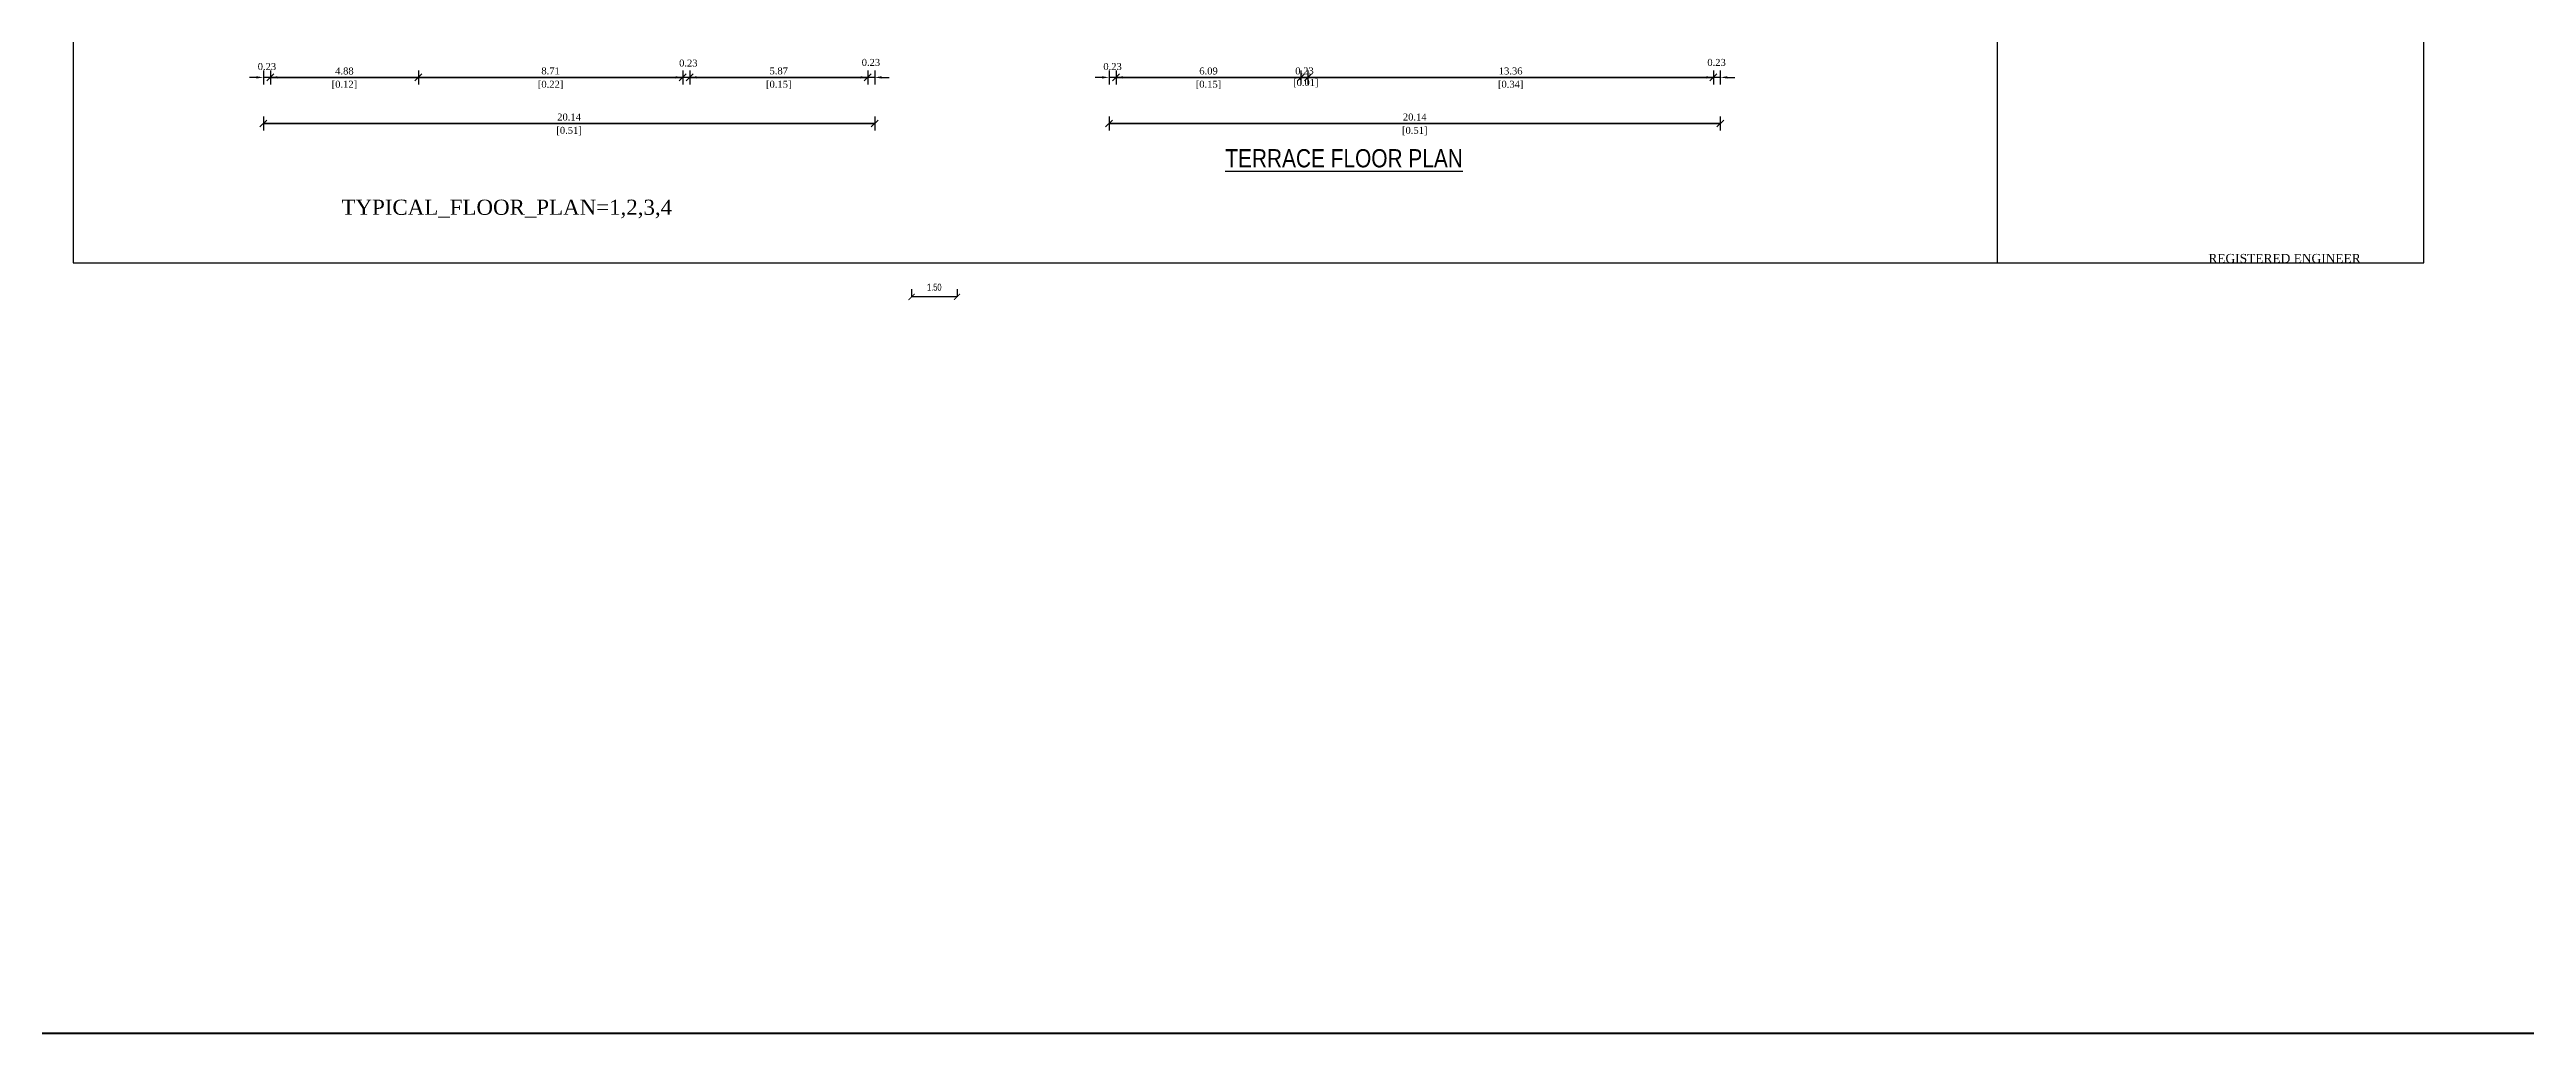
# Model space of a CAD drawing. Header units: metres. Extents: x 789 to 1127, y 8 to 183.
# Drawn here: x 907.6 to 989.2, y 7.8 to 40.2 of the extents above; entities that cross this region are included whole.
import ezdxf

# ---------------------------------------------------------------- set-up
doc = ezdxf.new("R2010")
doc.units = ezdxf.units.M
doc.header["$MEASUREMENT"] = 0
doc.header["$PDMODE"] = 96
for name, color, linetype in [('BLK_1_FLR_1_BLT_UP_AREA', 26, 'Continuous'), ('ED', 30, 'Continuous'), ('T E X T', 7, 'Continuous'), ('TEXT1', 7, 'Continuous'), ('W A L L', 125, 'Continuous')]:
    doc.layers.add(name, color=color, linetype=linetype)
doc.layers.add('BLK_1_FLR_2_ROOM_1_LIGHT_VENTILATION_1', color=232, linetype='Continuous', lineweight=0)
doc.layers.add('FLOOR-GROUND', color=7, linetype='Continuous', lineweight=50)
doc.styles.add('DIM 100', font='ARIALN.TTF', dxfattribs={"width": 0.85, "height": 0.23})
doc.styles.get("Standard").update_dxf_attribs({"font": 'BOOKOS.TTF'})
doc.styles.add('style1', font='romantic.ttf')
doc.styles.add('swc', font='swissc.ttf', dxfattribs={"height": 250})
doc.dimstyles.new('GRID DIM 400', dxfattribs={"dimscale": 0, "dimtxt": 0.8, "dimasz": 0.2, "dimexe": 0, "dimexo": 0, "dimgap": 0.2, "dimtad": 0, "dimlfac": -0.1, "dimzin": 1, "dimdsep": 46, "dimtxsty": 'DIM 100', "dimblk": 'ARCHTICK', "dimcen": 0, "dimclrd": 256, "dimclre": 252, "dimclrt": 4, "dimazin": 0, "dimtfac": 1, "dimtix": 1, "dimtofl": 0, "dimtmove": 2, "dimatfit": 0, "dimfxl": 0, "dimtolj": 1, "dimtzin": 0, "dimarcsym": 0})
doc.dimstyles.new('STANDARD$0', dxfattribs={"dimtxt": 7, "dimasz": 3, "dimexe": 3, "dimexo": 1, "dimgap": 1.5, "dimtad": 1, "dimdec": 1, "dimzin": 1, "dimdsep": 46, "dimlunit": 4, "dimtxsty": 'Standard', "dimblk": 'OBLIQUE', "dimcen": 0.09375, "dimdle": 1, "dimclrd": 8, "dimclre": 8, "dimclrt": 7, "dimadec": 1, "dimazin": 0, "dimtfac": 1, "dimtdec": 1, "dimtix": 1, "dimtmove": 2, "dimatfit": 3, "dimldrblk": 'ARCHTICK', "dimfxl": 0, "dimfrac": 2, "dimtolj": 1, "dimtzin": 0, "dimarcsym": 0})

# ---------------------------------------------------------------- blocks, each defined once
blk = doc.blocks.new('_Oblique')
at = {"color": 0, "linetype": 'ByBlock', "lineweight": -2}
blk.add_line((-0.5, -0.5), (0.5, 0.5), dxfattribs=at)
blk = doc.blocks.new('*D344')
at = {"layer": 'Defpoints', "color": 0}
for p in [(919.728, 41.016), (914.85, 40.787), (919.728, 39.267)]:
    blk.add_point(p, dxfattribs=at)
at = {"layer": 'ED', "color": 0, "lineweight": -2}
for p, q in [((914.85, 39.497), (914.85, 39.037)), ((914.85, 39.267), (919.728, 39.267)), ((919.728, 39.497), (919.728, 39.037))]:
    blk.add_line(p, q, dxfattribs=at)
at = {"layer": 'ED', "color": 0, "lineweight": -2, "xscale": 0.23, "yscale": 0.23, "zscale": 0.23, "rotation": 180}
blk.add_blockref('_Oblique', (914.85, 39.267), dxfattribs=at)
at = {"layer": 'ED', "color": 0, "lineweight": -2, "xscale": 0.23, "yscale": 0.23, "zscale": 0.23}
blk.add_blockref('_Oblique', (919.728, 39.267), dxfattribs=at)
at = {"layer": 'ED', "color": 0, "char_height": 0.23, "attachment_point": 5}
for s, insert in [('\\A1;4.88', (917.289, 39.476)), ('\\A1;[0.12]', (917.289, 39.018))]:
    blk.add_mtext(s, dxfattribs=dict(at, insert=insert))
blk = doc.blocks.new('*D147')
at = {"layer": 'Defpoints', "color": 0}
for p in [(919.728, 41.016), (928.438, 41.016), (928.438, 39.267)]:
    blk.add_point(p, dxfattribs=at)
at = {"layer": 'ED', "color": 0, "lineweight": -2}
for p, q in [((919.728, 39.497), (919.728, 39.037)), ((919.728, 39.267), (928.438, 39.267)), ((928.438, 39.497), (928.438, 39.037))]:
    blk.add_line(p, q, dxfattribs=at)
at = {"layer": 'ED', "color": 0, "lineweight": -2, "xscale": 0.23, "yscale": 0.23, "zscale": 0.23, "rotation": 180}
blk.add_blockref('_Oblique', (919.728, 39.267), dxfattribs=at)
at = {"layer": 'ED', "color": 0, "lineweight": -2, "xscale": 0.23, "yscale": 0.23, "zscale": 0.23}
blk.add_blockref('_Oblique', (928.438, 39.267), dxfattribs=at)
at = {"layer": 'ED', "color": 0, "char_height": 0.23, "attachment_point": 5}
for s, insert in [('\\A1;8.71', (924.083, 39.479)), ('\\A1;[0.22]', (924.083, 39.018))]:
    blk.add_mtext(s, dxfattribs=dict(at, insert=insert))
blk = doc.blocks.new('*D345')
at = {"layer": 'Defpoints', "color": 0}
for p in [(928.667, 41.016), (934.534, 40.787), (934.534, 39.267)]:
    blk.add_point(p, dxfattribs=at)
at = {"layer": 'ED', "color": 0, "lineweight": -2}
for p, q in [((928.667, 39.497), (928.667, 39.037)), ((928.667, 39.267), (934.534, 39.267)), ((934.534, 39.497), (934.534, 39.037))]:
    blk.add_line(p, q, dxfattribs=at)
at = {"layer": 'ED', "color": 0, "lineweight": -2, "xscale": 0.23, "yscale": 0.23, "zscale": 0.23, "rotation": 180}
blk.add_blockref('_Oblique', (928.667, 39.267), dxfattribs=at)
at = {"layer": 'ED', "color": 0, "lineweight": -2, "xscale": 0.23, "yscale": 0.23, "zscale": 0.23}
blk.add_blockref('_Oblique', (934.534, 39.267), dxfattribs=at)
at = {"layer": 'ED', "color": 0, "char_height": 0.23, "attachment_point": 5}
for s, insert in [('\\A1;5.87', (931.601, 39.479)), ('\\A1;[0.15]', (931.601, 39.018))]:
    blk.add_mtext(s, dxfattribs=dict(at, insert=insert))
blk = doc.blocks.new('*D148')
at = {"layer": 'Defpoints', "color": 0}
for p in [(914.621, 41.086), (934.763, 40.787), (934.763, 37.747)]:
    blk.add_point(p, dxfattribs=at)
at = {"layer": 'ED', "color": 0, "lineweight": -2}
for p, q in [((914.621, 37.977), (914.621, 37.517)), ((914.621, 37.747), (934.763, 37.747)), ((934.763, 37.977), (934.763, 37.517))]:
    blk.add_line(p, q, dxfattribs=at)
at = {"layer": 'ED', "color": 0, "lineweight": -2, "xscale": 0.23, "yscale": 0.23, "zscale": 0.23, "rotation": 180}
blk.add_blockref('_Oblique', (914.621, 37.747), dxfattribs=at)
at = {"layer": 'ED', "color": 0, "lineweight": -2, "xscale": 0.23, "yscale": 0.23, "zscale": 0.23}
blk.add_blockref('_Oblique', (934.763, 37.747), dxfattribs=at)
at = {"layer": 'ED', "color": 0, "char_height": 0.23, "attachment_point": 5}
for s, insert in [('\\A1;[0.51]', (924.692, 37.498)), ('\\A1;20.14', (924.692, 37.958))]:
    blk.add_mtext(s, dxfattribs=dict(at, insert=insert))
blk = doc.blocks.new('*D296')
at = {"layer": 'Defpoints', "color": 0}
for p in [(942.488, 41.086), (962.63, 40.787), (962.63, 37.747)]:
    blk.add_point(p, dxfattribs=at)
at = {"layer": 'ED', "color": 0, "lineweight": -2}
for p, q in [((942.488, 37.977), (942.488, 37.517)), ((942.488, 37.747), (962.63, 37.747)), ((962.63, 37.977), (962.63, 37.517))]:
    blk.add_line(p, q, dxfattribs=at)
at = {"layer": 'ED', "color": 0, "lineweight": -2, "xscale": 0.23, "yscale": 0.23, "zscale": 0.23, "rotation": 180}
blk.add_blockref('_Oblique', (942.488, 37.747), dxfattribs=at)
at = {"layer": 'ED', "color": 0, "lineweight": -2, "xscale": 0.23, "yscale": 0.23, "zscale": 0.23}
blk.add_blockref('_Oblique', (962.63, 37.747), dxfattribs=at)
at = {"layer": 'ED', "color": 0, "char_height": 0.23, "attachment_point": 5}
for s, insert in [('\\A1;[0.51]', (952.559, 37.498)), ('\\A1;20.14', (952.559, 37.958))]:
    blk.add_mtext(s, dxfattribs=dict(at, insert=insert))
blk = doc.blocks.new('*D411')
at = {"layer": 'Defpoints', "color": 0}
for p in [(942.716, 41.317), (948.811, 41.317), (948.811, 39.267)]:
    blk.add_point(p, dxfattribs=at)
at = {"layer": 'ED', "color": 0, "lineweight": -2}
for p, q in [((942.716, 39.497), (942.716, 39.037)), ((942.716, 39.267), (948.811, 39.267)), ((948.811, 39.497), (948.811, 39.037))]:
    blk.add_line(p, q, dxfattribs=at)
at = {"layer": 'ED', "color": 0, "lineweight": -2, "xscale": 0.23, "yscale": 0.23, "zscale": 0.23, "rotation": 180}
blk.add_blockref('_Oblique', (942.716, 39.267), dxfattribs=at)
at = {"layer": 'ED', "color": 0, "lineweight": -2, "xscale": 0.23, "yscale": 0.23, "zscale": 0.23}
blk.add_blockref('_Oblique', (948.811, 39.267), dxfattribs=at)
at = {"layer": 'ED', "color": 0, "char_height": 0.23, "attachment_point": 5}
for s, insert in [('\\A1;6.09', (945.764, 39.477)), ('\\A1;[0.15]', (945.764, 39.018))]:
    blk.add_mtext(s, dxfattribs=dict(at, insert=insert))
blk = doc.blocks.new('*D412')
at = {"layer": 'Defpoints', "color": 0}
for p in [(948.811, 41.317), (949.041, 41.317), (949.041, 39.267)]:
    blk.add_point(p, dxfattribs=at)
at = {"layer": 'ED', "color": 0, "lineweight": -2}
for p, q in [((948.811, 39.497), (948.811, 39.037)), ((948.811, 39.267), (949.041, 39.267)), ((949.041, 39.497), (949.041, 39.037))]:
    blk.add_line(p, q, dxfattribs=at)
at = {"layer": 'ED', "color": 0, "lineweight": -2, "xscale": 0.23, "yscale": 0.23, "zscale": 0.23, "rotation": 180}
blk.add_blockref('_Oblique', (948.811, 39.267), dxfattribs=at)
at = {"layer": 'ED', "color": 0, "lineweight": -2, "xscale": 0.23, "yscale": 0.23, "zscale": 0.23}
blk.add_blockref('_Oblique', (949.041, 39.267), dxfattribs=at)
at = {"layer": 'ED', "color": 0, "insert": (948.926, 39.267), "char_height": 0.23, "attachment_point": 5}
blk.add_mtext('\\A1;0.23\\P [0.01]', dxfattribs=at)
blk = doc.blocks.new('*D413')
at = {"layer": 'Defpoints', "color": 0}
for p in [(949.041, 41.317), (962.401, 41.317), (962.401, 39.267)]:
    blk.add_point(p, dxfattribs=at)
at = {"layer": 'ED', "color": 0, "lineweight": -2}
for p, q in [((949.041, 39.497), (949.041, 39.037)), ((949.041, 39.267), (962.401, 39.267)), ((962.401, 39.497), (962.401, 39.037))]:
    blk.add_line(p, q, dxfattribs=at)
at = {"layer": 'ED', "color": 0, "lineweight": -2, "xscale": 0.23, "yscale": 0.23, "zscale": 0.23, "rotation": 180}
blk.add_blockref('_Oblique', (949.041, 39.267), dxfattribs=at)
at = {"layer": 'ED', "color": 0, "lineweight": -2, "xscale": 0.23, "yscale": 0.23, "zscale": 0.23}
blk.add_blockref('_Oblique', (962.401, 39.267), dxfattribs=at)
at = {"layer": 'ED', "color": 0, "char_height": 0.23, "attachment_point": 5}
for s, insert in [('\\A1;13.36', (955.721, 39.477)), ('\\A1;[0.34]', (955.721, 39.018))]:
    blk.add_mtext(s, dxfattribs=dict(at, insert=insert))
blk = doc.blocks.new('_ArchTick')
at = {"color": 0, "linetype": 'ByBlock', "const_width": 0.15}
blk.add_lwpolyline([(-0.5, -0.5), (0.5, 0.5)], dxfattribs=at)
blk = doc.blocks.new('*D131')
at = {"layer": 'BLK_1_FLR_2_ROOM_1_LIGHT_VENTILATION_1', "lineweight": -2}
for p, q in [((935.977, 32.283), (935.977, 32.033)), ((937.477, 32.033), (935.977, 32.033)), ((937.477, 32.283), (937.477, 32.033))]:
    blk.add_line(p, q, dxfattribs=at)
at = {"layer": 'Defpoints', "color": 0}
for p in [(935.977, 32.325), (935.977, 32.033), (937.477, 32.325)]:
    blk.add_point(p, dxfattribs=at)
at = {"layer": 'BLK_1_FLR_2_ROOM_1_LIGHT_VENTILATION_1', "lineweight": -2, "xscale": 0.2, "yscale": 0.2, "zscale": 0.2, "rotation": 180}
blk.add_blockref('_ArchTick', (935.977, 32.033), dxfattribs=at)
at = {"layer": 'BLK_1_FLR_2_ROOM_1_LIGHT_VENTILATION_1', "lineweight": -2, "xscale": 0.2, "yscale": 0.2, "zscale": 0.2}
blk.add_blockref('_ArchTick', (937.477, 32.033), dxfattribs=at)
at = {"layer": 'BLK_1_FLR_2_ROOM_1_LIGHT_VENTILATION_1', "insert": (936.727, 32.35), "char_height": 0.23, "attachment_point": 5, "style": 'DIM 100'}
blk.add_mtext('\\A1;1.50', dxfattribs=at)

msp = doc.modelspace()

# ---------------------------------------------------------------- linework, layer by layer
for points in [[(914.39091, 39.3058), (914.39091, 39.22913), (914.62091, 39.26747)], [(915.07951, 39.3058), (915.07951, 39.22913), (914.84951, 39.26747)], [(928.20828, 39.3058), (928.20828, 39.22913), (928.43828, 39.26747)], [(928.89688, 39.3058), (928.89688, 39.22913), (928.66688, 39.26747)], [(934.30428, 39.3058), (934.30428, 39.22913), (934.53428, 39.26747)], [(934.99288, 39.3058), (934.99288, 39.22913), (934.76288, 39.26747)], [(942.25775, 39.3058), (942.25775, 39.22913), (942.48775, 39.26747)], [(942.94635, 39.3058), (942.94635, 39.22913), (942.71635, 39.26747)], [(962.17112, 39.3058), (962.17112, 39.22913), (962.40112, 39.26747)], [(962.85972, 39.3058), (962.85972, 39.22913), (962.62972, 39.26747)]]:
    msp.add_solid(points)
at = {"layer": 'FLOOR-GROUND', "color": 64, "linetype": 'Continuous'}
msp.add_lwpolyline([(1126.91784, 7.75194), (788.79462, 7.75194), (788.79462, 183.09), (1126.91784, 183.09)], close=True, dxfattribs=at)
at = {"layer": 'TEXT1', "color": 12}
msp.add_line((971.75597, 99.67767), (971.75597, 33.14967), dxfattribs=at)
msp.add_lwpolyline([(985.81404, 99.7669), (908.34527, 99.39811), (908.34527, 33.14967), (985.81404, 33.14967)], close=True, dxfattribs=at)
at = {"layer": 'W A L L'}
for p, q in [((914.39091, 39.26747), (914.16091, 39.26747)), ((914.62091, 39.49747), (914.62091, 39.03747)), ((934.76288, 39.26747), (914.62091, 39.26747)), ((914.84951, 39.49747), (914.84951, 39.03747)), ((915.07951, 39.26747), (915.30951, 39.26747)), ((928.20828, 39.26747), (927.97828, 39.26747)), ((928.43828, 39.49747), (928.43828, 39.03747)), ((928.66688, 39.49747), (928.66688, 39.03747)), ((928.89688, 39.26747), (929.86074, 39.26747)), ((934.30428, 39.26747), (934.07428, 39.26747)), ((934.53428, 39.49747), (934.53428, 39.03747)), ((934.76288, 39.49747), (934.76288, 39.03747)), ((934.99288, 39.26747), (935.24334, 39.26747)), ((942.25775, 39.26747), (942.02775, 39.26747)), ((942.48775, 39.49747), (942.48775, 39.03747)), ((962.62972, 39.26747), (942.48775, 39.26747)), ((942.71635, 39.49747), (942.71635, 39.03747)), ((942.94635, 39.26747), (943.17635, 39.26747)), ((962.17112, 39.26747), (961.94112, 39.26747)), ((962.40112, 39.49747), (962.40112, 39.03747)), ((962.62972, 39.49747), (962.62972, 39.03747)), ((962.85972, 39.26747), (963.11018, 39.26747)), ((934.76288, 37.74747), (914.62091, 37.74747)), ((962.62972, 37.74747), (942.48775, 37.74747)), ((967.06994, 33.14967), (982.06994, 33.14967))]:
    msp.add_line(p, q, dxfattribs=at)

# ---------------------------------------------------------------- texts
at = {"layer": 'BLK_1_FLR_1_BLT_UP_AREA', "color": 8, "insert": (917.19312, 35.23709), "char_height": 0.5, "attachment_point": 1}
msp.add_mtext_dynamic_manual_height_columns('{\\C25;TYPICAL_FLOOR_PLAN=1,2,3,4}', width=10.5970681, gutter_width=0.9, heights=[0], dxfattribs=at)
at = {"layer": 'T E X T', "char_height": 0.23, "attachment_point": 5}
for insert in [(914.73521, 39.62255), (928.62189, 39.73689), (934.63919, 39.75962), (942.60205, 39.62255), (962.50603, 39.75962)]:
    msp.add_mtext('\\A1;0.23', dxfattribs=dict(at, insert=insert))
at = {"layer": 'T E X T', "insert": (946.31712, 36.90159), "char_height": 0.6, "width": 708.0847091, "attachment_point": 1, "style": 'swc'}
msp.add_mtext('{\\LTERRACE FLOOR PLAN}', dxfattribs=at)
at = {"layer": 'T E X T', "lineweight": -2, "insert": (978.71411, 33.44871), "char_height": 0.2925, "attachment_point": 1, "style": 'style1'}
msp.add_mtext('REGISTERED ENGINEER', dxfattribs=at)

# ---------------------------------------------------------------- dimensions: what is measured, and where the dimension line sits
at = {"layer": 'BLK_1_FLR_2_ROOM_1_LIGHT_VENTILATION_1', "color": 232}
dim = msp.add_linear_dim(base=(935.97732, 32.03294), p1=(937.47732, 32.32494), p2=(935.97732, 32.32494), angle=180, dimstyle='GRID DIM 400', override={"dimscale": 1, "dimtxt": 0.23, "dimtad": 1, "dimtoh": 1, "dimclre": 256, "dimclrt": 256, "dimtmove": 0}, dxfattribs=at)
dim.commit()
dim.dimension.update_dxf_attribs({"geometry": '*D131', "text_midpoint": (936.72732, 32.35037)})
at = {"layer": 'ED'}
for base, p1, p2, picture, middle in [((934.76288, 37.74747), (914.62091, 41.08605), (934.76288, 40.78747), '*D148', (924.69189, 37.74747)), ((919.72791, 39.26747), (914.84951, 40.78747), (919.72791, 41.01607), '*D344', (917.28871, 39.26747)), ((928.43828, 39.26747), (919.72791, 41.01607), (928.43828, 41.01607), '*D147', (924.08309, 39.26747)), ((934.53428, 39.26747), (928.66688, 41.01607), (934.53428, 40.78747), '*D345', (931.60058, 39.26747)), ((962.62972, 37.74747), (942.48775, 41.08605), (962.62972, 40.78747), '*D296', (952.55874, 37.74747)), ((948.81072, 39.26747), (942.71635, 41.31666), (948.81072, 41.31666), '*D411', (945.76354, 39.26747)), ((962.40112, 39.26747), (949.04072, 41.31666), (962.40112, 41.31666), '*D413', (955.72092, 39.26747))]:
    dim = msp.add_linear_dim(base=base, p1=p1, p2=p2, dimstyle='STANDARD$0', override={"dimscale": 1, "dimtxt": 0.23, "dimasz": 0.23, "dimexe": 0.23, "dimexo": 0.23, "dimgap": 0.09, "dimdec": 2, "dimlunit": 2, "dimpost": '\\X', "dimsah": 0, "dimcen": 0.09, "dimdle": 0, "dimclrd": 0, "dimclre": 0, "dimclrt": 0, "dimtfac": 1, "dimtdec": 2, "dimtix": 0, "dimtofl": 0, "dimfxl": 0.23, "dimfxlon": 1, "dimfrac": 0}, dxfattribs=at)
    dim.commit()
    dim.dimension.update_dxf_attribs({"geometry": picture, "text_midpoint": middle})
dim = msp.add_linear_dim(base=(949.04072, 39.26747), p1=(948.81072, 41.31666), p2=(949.04072, 41.31666), dimstyle='STANDARD$0', override={"dimscale": 1, "dimtxt": 0.23, "dimasz": 0.23, "dimexe": 0.23, "dimexo": 0.23, "dimgap": 0.09, "dimdec": 2, "dimlunit": 2, "dimpost": '\\X', "dimsah": 0, "dimcen": 0.09, "dimdle": 0, "dimclrd": 0, "dimclre": 0, "dimclrt": 0, "dimtfac": 1, "dimtdec": 2, "dimtix": 0, "dimtofl": 0, "dimfxl": 0.23, "dimfxlon": 1, "dimfrac": 0}, dxfattribs=at)
dim.commit()
dim.dimension.update_dxf_attribs({"geometry": '*D412', "text_midpoint": (948.92572, 39.26747), "dimtype": 160})

doc.saveas('drawing.dxf')
